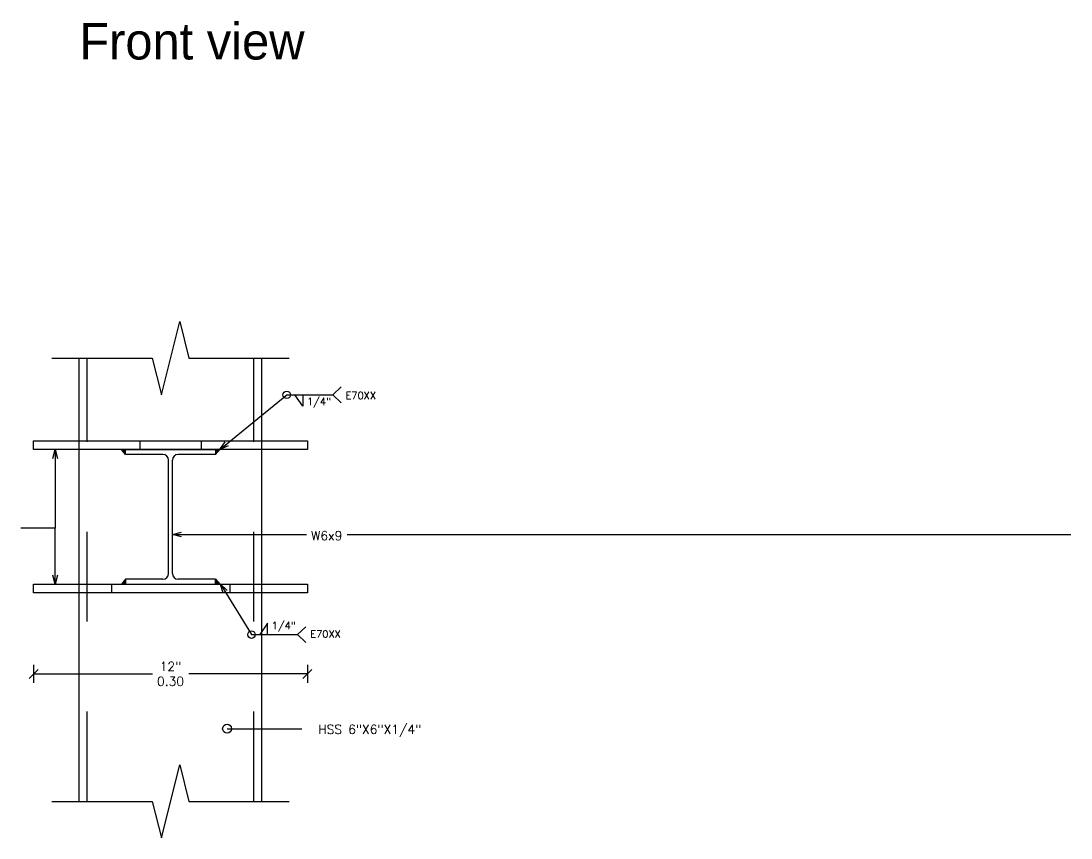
# Model space of a CAD drawing. Header units: metres. Extents: x -44 to 358, y -246 to 48.
# Drawn here: x 142.183 to 143.352, y 9.982 to 10.891 of the extents above; entities that cross this region are included whole.
import ezdxf
from ezdxf.enums import TextEntityAlignment as Align

# ---------------------------------------------------------------- set-up
doc = ezdxf.new("R2010")
doc.units = ezdxf.units.M
doc.header["$LTSCALE"] = 0.3
doc.header["$PDMODE"] = 3
doc.linetypes.add('DASHED', pattern=[0.75, 0.5, -0.25])
for name, color, linetype in [('CONNECTORS', 7, 'Continuous'), ('DIMTEXTO', 4, 'Continuous'), ('MEMBERS', 7, 'Continuous'), ('TITLES', 7, 'Continuous'), ('Vigas Perfil', 1, 'Continuous')]:
    doc.layers.add(name, color=color, linetype=linetype)
doc.styles.add('SMPLEX', font='simplex.shx')
doc.dimstyles.new('D-5', dxfattribs={"dimscale": 0.05, "dimtxt": 0.2, "dimasz": 0.2, "dimexe": 0.2, "dimexo": 0.2, "dimgap": 0.1, "dimtad": 0, "dimtih": 1, "dimtoh": 1, "dimzin": 0, "dimdsep": 46, "dimtxsty": 'SMPLEX', "dimblk1": 'OBLIQUE', "dimblk2": 'OBLIQUE', "dimsah": 1, "dimcen": 0.2, "dimclrd": 4, "dimclre": 4, "dimclrt": 4, "dimadec": 0, "dimazin": 0, "dimtfac": 1, "dimtmove": 0, "dimatfit": 3, "dimldrblk": 'OPEN30', "dimfxl": 0.2, "dimfxlon": 1, "dimtolj": 1, "dimtzin": 0, "dimarcsym": 0})

# ---------------------------------------------------------------- blocks, each defined once
blk = doc.blocks.new('_OBLIQUE')
at = {"color": 0, "linetype": 'ByBlock'}
blk.add_line((-0.5, -0.5), (0.5, 0.5), dxfattribs=at)
blk = doc.blocks.new('_Open30')
at = {"color": 0, "lineweight": -2}
for p, q in [((-1, 0.27), (0, 0)), ((0, 0), (-1, -0.27)), ((0, 0), (-1, 0))]:
    blk.add_line(p, q, dxfattribs=at)
blk = doc.blocks.new('*D311')
at = {"layer": 'DEFPOINTS', "color": 0, "transparency": 16777216}
for p in [(142.1973, 10.2549), (142.5021, 10.2549), (142.5021, 10.1647)]:
    blk.add_point(p, dxfattribs=at)
at = {"layer": 'DIMTEXTO', "color": 4, "lineweight": -2, "transparency": 16777216}
for p, q in [((142.1973, 10.1747), (142.1973, 10.1547)), ((142.5021, 10.1747), (142.5021, 10.1547)), ((142.1973, 10.1647), (142.3295, 10.1647)), ((142.5021, 10.1647), (142.37, 10.1647))]:
    blk.add_line(p, q, dxfattribs=at)
at = {"layer": 'DIMTEXTO', "color": 4, "lineweight": -2, "transparency": 16777216, "xscale": 0.01, "yscale": 0.01, "zscale": 0.01, "rotation": 180}
blk.add_blockref('_OBLIQUE', (142.1973, 10.1647), dxfattribs=at)
at = {"layer": 'DIMTEXTO', "color": 4, "lineweight": -2, "transparency": 16777216, "xscale": 0.01, "yscale": 0.01, "zscale": 0.01}
blk.add_blockref('_OBLIQUE', (142.5021, 10.1647), dxfattribs=at)
at = {"layer": 'DIMTEXTO', "color": 4, "transparency": 16777216, "insert": (142.3497, 10.1647), "char_height": 0.01, "attachment_point": 5, "style": 'SMPLEX'}
blk.add_mtext('\\A1;12"\\P0.30', dxfattribs=at)

msp = doc.modelspace()

# ---------------------------------------------------------------- hatches: boundary and pattern name
at = {"layer": 'DIMTEXTO'}
h = msp.add_hatch(color=256, dxfattribs=at)
h.dxf.hatch_style = 1
h.paths.add_polyline_path([(142.2997112, 10.4087785), (142.2949932, 10.4142392), (142.2997112, 10.4142392)])
h = msp.add_hatch(color=256, dxfattribs=at)
h.dxf.hatch_style = 1
h.paths.add_polyline_path([(142.3997866, 10.4087785), (142.4045046, 10.4142392), (142.3997866, 10.4142392)])
h = msp.add_hatch(color=256, dxfattribs=at)
h.dxf.hatch_style = 1
h.paths.add_polyline_path([(142.2997112, 10.2698405), (142.2949932, 10.2643798), (142.2997112, 10.2643798)])
h = msp.add_hatch(color=256, dxfattribs=at)
h.dxf.hatch_style = 1
h.paths.add_polyline_path([(142.3997866, 10.2698405), (142.4045046, 10.2643798), (142.3997866, 10.2643798)])

# ---------------------------------------------------------------- linework, layer by layer
at = {"layer": 'CONNECTORS', "color": 3, "linetype": 'Continuous', "ltscale": 0.1}
for p, q in [((142.1973492, 10.4237642), (142.5021486, 10.4237642)), ((142.1973492, 10.4142392), (142.1973492, 10.4237642)), ((142.5021486, 10.4142392), (142.1973492, 10.4142392)), ((142.3155861, 10.4237642), (142.3155861, 10.4142392)), ((142.3839121, 10.4237642), (142.3839121, 10.4142392)), ((142.5021486, 10.4237642), (142.5021486, 10.4142392)), ((142.1973492, 10.2643798), (142.5021486, 10.2643798)), ((142.1973492, 10.2548548), (142.1973492, 10.2643798)), ((142.2838361, 10.2643798), (142.2838361, 10.2548548)), ((142.4156618, 10.2643798), (142.4156618, 10.2548548)), ((142.5021486, 10.2643798), (142.5021486, 10.2548548)), ((142.5021486, 10.2548548), (142.1973492, 10.2548548))]:
    msp.add_line(p, q, dxfattribs=at)
at = {"layer": 'DIMTEXTO'}
for p, q in [((142.5303292, 10.4750436), (142.5395759, 10.4837661)), ((142.4968741, 10.4624508), (142.4881865, 10.4750436)), ((142.4968741, 10.4750436), (142.4968741, 10.4624508)), ((142.5303292, 10.4750436), (142.5395759, 10.4663211)), ((142.2997112, 10.4087785), (142.2949932, 10.4142392)), ((142.3997866, 10.4087785), (142.4045046, 10.4142392)), ((142.2997112, 10.2698405), (142.2949932, 10.2643798)), ((142.3997866, 10.2698405), (142.4045046, 10.2643798)), ((142.4576809, 10.2209137), (142.4489933, 10.2083209)), ((142.4576809, 10.2083209), (142.4576809, 10.2209137)), ((142.491136, 10.2083209), (142.5003827, 10.2170434)), ((142.491136, 10.2083209), (142.5003827, 10.1995984))]:
    msp.add_line(p, q, dxfattribs=at)
for centre in [(142.4790251, 10.4750436), (142.4398319, 10.2083209)]:
    msp.add_circle(centre, 0.004175, dxfattribs=at)
at = {"layer": 'MEMBERS', "color": 5, "linetype": 'Continuous', "ltscale": 0.1}
for p, q in [((142.339589, 10.4751992), (142.3599091, 10.5564791)), ((142.3599091, 10.5564791), (142.370069, 10.5158392)), ((142.2176693, 10.5158392), (142.3294292, 10.5158392)), ((142.3294292, 10.5158392), (142.339589, 10.4751992)), ((142.370069, 10.5158392), (142.4818289, 10.5158392)), ((142.339589, 9.9821399), (142.3599091, 10.0634199)), ((142.3599091, 10.0634199), (142.370069, 10.0227798)), ((142.2176693, 10.0227798), (142.3294292, 10.0227798)), ((142.3294292, 10.0227798), (142.339589, 9.9821399)), ((142.370069, 10.0227798), (142.4818289, 10.0227798))]:
    msp.add_line(p, q, dxfattribs=at)
at = {"layer": 'MEMBERS', "color": 9, "linetype": 'DASHED', "ltscale": 0.01}
for p, q in [((142.2570137, 10.0227798), (142.2570137, 10.5158392)), ((142.4424841, 10.0227798), (142.4424841, 10.5158392))]:
    msp.add_line(p, q, dxfattribs=at)
at = {"layer": 'MEMBERS', "color": 9, "linetype": 'Continuous', "ltscale": 0.1}
for p, q in [((142.2997112, 10.4142392), (142.3997869, 10.4142392)), ((142.2997112, 10.2643798), (142.3997869, 10.2643798))]:
    msp.add_line(p, q, dxfattribs=at)
at = {"layer": 'Vigas Perfil'}
for p, q in [((142.2481492, 10.0227798), (142.2481492, 10.5158392)), ((142.4513489, 10.0227798), (142.4513489, 10.5158392)), ((142.2997112, 10.4087785), (142.2997112, 10.4142392)), ((142.3997869, 10.4142392), (142.3997869, 10.4087785)), ((142.3412401, 10.4087785), (142.2997112, 10.4087785)), ((142.34759, 10.2761907), (142.34759, 10.4024283)), ((142.3519081, 10.2761907), (142.3519081, 10.4024283)), ((142.3997869, 10.4087785), (142.358258, 10.4087785)), ((142.3412401, 10.2698405), (142.2997112, 10.2698405)), ((142.2997112, 10.2698405), (142.2997112, 10.2643798)), ((142.3997869, 10.2698405), (142.358258, 10.2698405)), ((142.3997869, 10.2643798), (142.3997869, 10.2698405))]:
    msp.add_line(p, q, dxfattribs=at)
for centre, start, end in [((142.3412401, 10.4024283), 0, 90), ((142.358258, 10.4024283), 90, 180), ((142.3412401, 10.2761907), 270, 0), ((142.358258, 10.2761907), 180, 270)]:
    msp.add_arc(centre, 0.00635, start, end, dxfattribs=at)

# ---------------------------------------------------------------- texts
at = {"layer": 'DIMTEXTO', "color": 4, "linetype": 'Continuous', "lineweight": 0, "char_height": 0.008, "attachment_point": 4, "style": 'SMPLEX'}
for s, insert in [('\\A1;1/4" ', (142.5016052, 10.4662903)), ('\\A1;E70XX', (142.5444481, 10.4743371)), ('\\A1;1/4" ', (142.462412, 10.2170742)), ('\\A1;E70XX', (142.5052549, 10.2090274))]:
    msp.add_mtext(s, dxfattribs=dict(at, insert=insert))
at = {"layer": 'DIMTEXTO', "color": 4, "linetype": 'Continuous', "lineweight": 0, "insert": (142.5140129, 10.1013038), "char_height": 0.01, "attachment_point": 4, "style": 'SMPLEX', "bg_fill": 2}
msp.add_mtext('\\A1;HSS 6"X6"X1/4"', dxfattribs=at)
at = {"layer": 'TITLES', "color": 7, "linetype": 'Continuous'}
msp.add_text('Front view', height=0.04063991, dxfattribs=at).set_placement((142.2481492, 10.8358389), align=Align.BOTTOM_LEFT)

# ---------------------------------------------------------------- dimensions: what is measured, and where the dimension line sits
at = {"layer": 'DIMTEXTO'}
dim = msp.add_linear_dim(base=(142.5021486, 10.1647082), p1=(142.1973492, 10.2548548), p2=(142.5021486, 10.2548548), text='12"\\P<>', dimstyle='D-5', dxfattribs=at)
dim.commit()
dim.dimension.update_dxf_attribs({"geometry": '*D311', "text_midpoint": (142.3497489, 10.1647082)})

# ---------------------------------------------------------------- leaders
for points in [[(142.4045046, 10.4142392), (142.4790251, 10.4750436), (142.5303292, 10.4750436)], [(142.2212863, 10.4142392), (142.2212863, 10.3268471), (142.1832863, 10.3268471)], [(142.2212863, 10.2643798), (142.2212863, 10.3268471), (142.1832863, 10.3268471)], [(142.4052618, 10.2643628), (142.4398319, 10.2083209), (142.491136, 10.2083209)]]:
    msp.add_leader(points, dimstyle='D-5', dxfattribs=at)
for points, override in [([(142.3519081, 10.3197082), (142.4887171, 10.3197082)], {"dimldrblk": 'Open30'}), ([(142.4127171, 10.1037082), (142.4957171, 10.1037082)], {"dimgap": 0.1, "dimtad": 0, "dimldrblk": 'DotBlank'})]:
    msp.add_leader(points, dimstyle='D-5', override=override, dxfattribs=at)

# ---------------------------------------------------------------- next in the draw order: texts
at = {"layer": 'DIMTEXTO', "color": 4, "linetype": 'Continuous', "lineweight": 0, "insert": (142.5062408, 10.3183745), "char_height": 0.01, "attachment_point": 4, "style": 'SMPLEX', "bg_fill": 2}
msp.add_mtext('\\A1;W6x9', dxfattribs=at)

doc.saveas('drawing.dxf')
